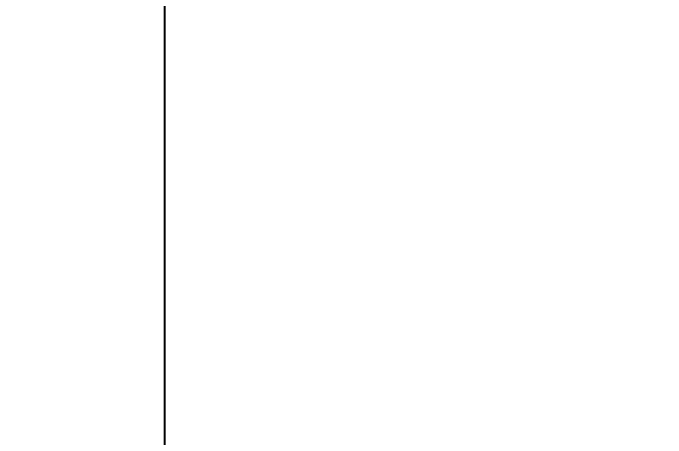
# Model space of a CAD drawing. Header units: metres. Extents: x 0 to 298, y 0 to 162.
# Drawn here: x 171.297 to 172.005, y 101.398 to 101.859 of the extents above; entities that cross this region are included whole.
import ezdxf

# ---------------------------------------------------------------- set-up
doc = ezdxf.new("R2010")
doc.units = ezdxf.units.M
doc.header["$MEASUREMENT"] = 0
doc.styles.add('working', font='timesbd.ttf', dxfattribs={"height": 0.25})
doc.dimstyles.new('new model', dxfattribs={"dimtxt": 0.25, "dimasz": 0.23, "dimexe": 0.1, "dimexo": 0.1, "dimgap": 0, "dimtad": 0, "dimtoh": 1, "dimzin": 1, "dimdsep": 46, "dimtxsty": 'working', "dimcen": 0.09, "dimse1": 1, "dimse2": 1, "dimclrd": 8, "dimclre": 8, "dimclrt": 3, "dimadec": 1, "dimazin": 0, "dimtfac": 1, "dimtofl": 0, "dimtmove": 0, "dimatfit": 3, "dimfxl": 0, "dimtolj": 1, "dimtzin": 0, "dimlwd": -1, "dimlwe": -1, "dimarcsym": 0})

# ---------------------------------------------------------------- blocks, each defined once
blk = doc.blocks.new('*D82')
at = {"color": 8}
for p, q in [((171.46117, 106.8172), (171.46117, 98.07304)), ((171.46117, 88.5422), (171.46117, 97.28637))]:
    blk.add_line(p, q, dxfattribs=at)
at = {"color": 8, "lineweight": 35}
for points in [[(171.42284, 106.8172), (171.4995, 106.8172), (171.46117, 107.0472)], [(171.42284, 88.5422), (171.4995, 88.5422), (171.46117, 88.3122)]]:
    blk.add_solid(points, dxfattribs=at)
at = {"layer": 'Defpoints', "color": 0, "lineweight": 35}
for p in [(173.13408, 107.0472), (171.46117, 88.3122), (173.13408, 88.3122)]:
    blk.add_point(p, dxfattribs=at)
at = {"color": 3, "insert": (171.46117, 97.6797), "char_height": 0.25, "attachment_point": 5, "rotation": 90, "style": 'working'}
blk.add_mtext('\\A1;18.73', dxfattribs=at)

msp = doc.modelspace()

# ---------------------------------------------------------------- dimensions: what is measured, and where the dimension line sits
dim = msp.add_linear_dim(base=(171.4611692206, 88.312203286), p1=(173.1340816788, 107.0472032859), p2=(173.1340816788, 88.312203286), angle=90, dimstyle='new model', override={"dimpost": '\\X'})
dim.commit()
dim.dimension.update_dxf_attribs({"geometry": '*D82', "text_midpoint": (171.4611692206, 97.6797032859)})

doc.saveas('drawing.dxf')
